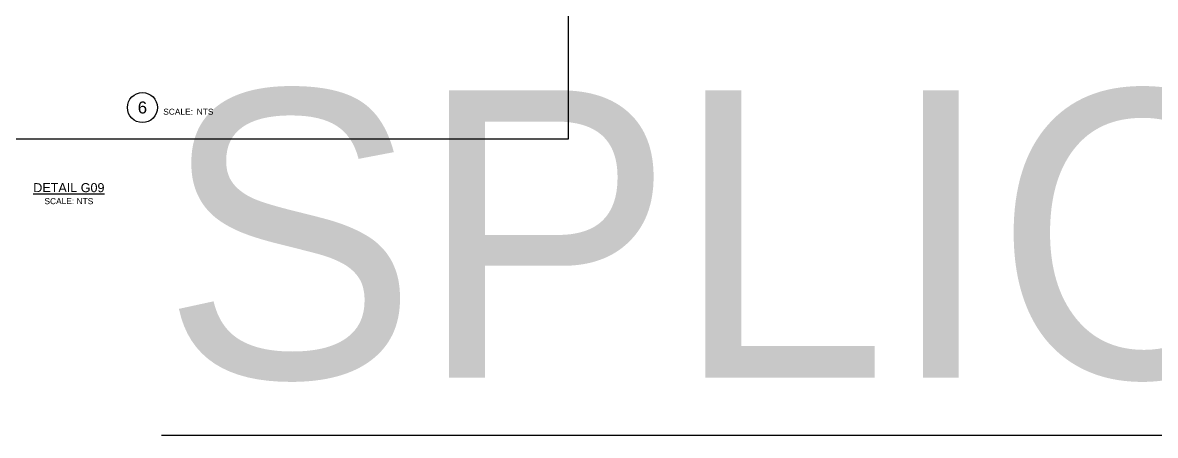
# Model space of a CAD drawing. Header units: feet. Extents: x -17 to 453, y -41 to 31.
# Drawn here: x 19.21 to 38.11, y -4.3 to 2.58 of the extents above; entities that cross this region are included whole.
import ezdxf
from ezdxf.enums import TextEntityAlignment as Align

# ---------------------------------------------------------------- set-up
doc = ezdxf.new("R2018")
doc.units = ezdxf.units.FT
doc.header["$MEASUREMENT"] = 0
doc.layers.add('G-ANNO-TEXT', color=1, linetype='Continuous')
doc.styles.add('NEI-A', font='arial.ttf')
doc.styles.get("Standard").update_dxf_attribs({"font": 'arial.ttf'})

# ---------------------------------------------------------------- blocks, each defined once
blk = doc.blocks.new('DETAIL_TITLE')
blk.add_circle((0.592, -0.513), 0.25)
at = {"style": 'NEI-A', "flags": 8}
blk.add_attdef('#', text='', height=0.2, dxfattribs=at).set_placement((0.592, -0.511), align=Align.MIDDLE_CENTER)
at = {"lineweight": 30, "style": '', "flags": 104}
blk.add_attdef('DETAIL_TITLE', text='', height=0.2, dxfattribs=at).set_placement((0.91, -0.525), align=Align.BOTTOM_LEFT)
at = {"style": 'NEI-A'}
for tag, p in [('SCALE:', (0.939, -0.738)), ('1"_=_', (1.547, -0.738))]:
    blk.add_attdef(tag, text='', height=0.1, dxfattribs=at).set_placement(p, align=Align.BOTTOM_LEFT)

msp = doc.modelspace()

# ---------------------------------------------------------------- linework, layer by layer
at = {"layer": 'Defpoints'}
msp.add_lwpolyline([(28.31057, 20.51939), (28.31057, 0.63871), (18.97697, 0.63871), (18.97697, 30.45974)], dxfattribs=at)

# ---------------------------------------------------------------- block references
at = {"layer": 'G-ANNO-TEXT'}
ref = msp.add_blockref('DETAIL_TITLE', (20.61663, 1.67671), dxfattribs=at)
ref.add_attrib('#', '6', dxfattribs={"layer": '0', "height": 0.2, "style": 'NEI-A'}).set_placement((21.20883, 1.16581), align=Align.MIDDLE_CENTER)
lines = msp.add_mtext('{\\LSPLICE PIT GROUNDING DETAILS}', dxfattribs={"layer": '0', "insert": (21.52652, 1.45157), "char_height": 4.7913012, "attachment_point": 1})
ref.add_attrib('DETAIL_TITLE', '', (21.52652, 1.45157)).embed_mtext(lines)
ref.add_attrib('SCALE:', 'SCALE:', dxfattribs={"layer": '0', "height": 0.1, "style": 'NEI-A'}).set_placement((21.55528, 1.14505), align=Align.TOP_LEFT)
ref.add_attrib('1"_=_', 'NTS', dxfattribs={"layer": '0', "height": 0.1, "style": 'NEI-A'}).set_placement((22.115, 1.14505), align=Align.TOP_LEFT)

# ---------------------------------------------------------------- texts
at = {"layer": 'G-ANNO-TEXT', "insert": (19.98172, -0.27128), "char_height": 0.25, "attachment_point": 5, "style": 'NEI-A'}
msp.add_mtext_dynamic_manual_height_columns('{\\H0.6x;\\LDETAIL G09\\l\\P\\H0.66667x;SCALE: NTS}', width=2.1770987, gutter_width=0.54688, heights=[0.40911], dxfattribs=at)

doc.saveas('drawing.dxf')
